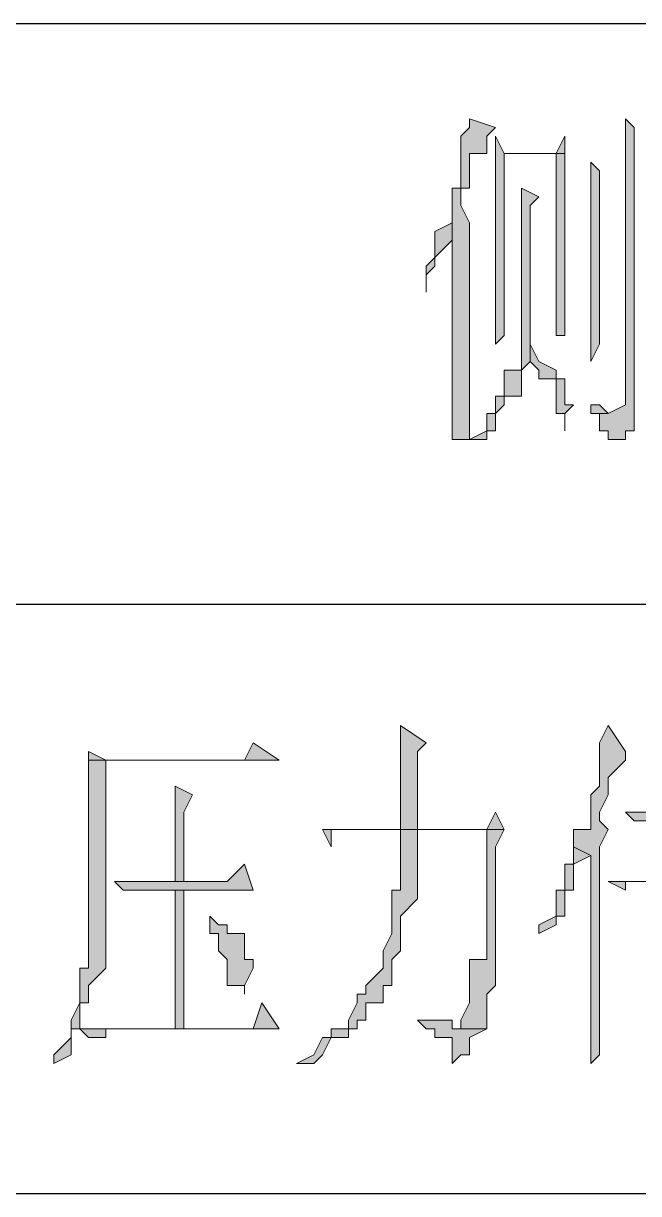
# Model space of a CAD drawing. Header units: millimetres. Extents: x 20 to 821, y 1 to 1134.
# Drawn here: x 585.09 to 597.87, y 740.3 to 764.6 of the extents above; entities that cross this region are included whole.
import ezdxf

# ---------------------------------------------------------------- set-up
doc = ezdxf.new("R2010")
doc.units = ezdxf.units.MM
doc.layers.add('1', color=7, linetype='Continuous')

msp = doc.modelspace()

# ---------------------------------------------------------------- hatches: boundary and pattern name
h = msp.add_hatch(color=0)
h.dxf.hatch_style = 2
h.paths.add_polyline_path([(594.36, 762.621732), (594.36, 762.441732), (594.18, 762.261732), (594.18, 761.181732), (594, 761.181732), (594, 756.141732), (594, 755.961732), (594.36, 755.961732), (594.36, 756.141732), (594.36, 760.461732), (594.18, 760.821732), (594.18, 761.181732), (594.36, 761.181732), (594.36, 761.901732), (594.72, 761.901732), (594.72, 762.261732), (594.9, 762.441732)])
h = msp.add_hatch(color=0)
h.dxf.hatch_style = 2
h.paths.add_polyline_path([(597.6, 762.621732), (597.6, 756.681732), (597.24, 756.501732), (596.88, 756.501732), (597.06, 756.501732), (597.06, 756.141732), (597.24, 756.141732), (597.24, 755.961732), (597.6, 755.961732), (597.6, 756.141732), (597.78, 756.141732), (597.78, 756.681732), (597.78, 762.441732)])
h = msp.add_hatch(color=0)
h.dxf.hatch_style = 2
h.paths.add_polyline_path([(594.9, 762.261732), (594.9, 757.941732), (595.08, 758.121732), (595.08, 761.901732), (596.16, 761.901732), (596.34, 761.901732), (595.08, 761.901732)])
h = msp.add_hatch(color=0)
h.dxf.hatch_style = 2
h.paths.add_polyline_path([(596.34, 762.261732), (596.16, 761.901732), (595.08, 761.901732), (596.34, 761.901732)])
h = msp.add_hatch(color=0)
h.dxf.hatch_style = 2
h.paths.add_polyline_path([(596.34, 761.901732), (596.16, 761.901732), (596.16, 758.121732), (596.34, 758.121732), (596.34, 758.301732)])
h = msp.add_hatch(color=0)
h.dxf.hatch_style = 2
h.paths.add_polyline_path([(596.88, 761.721732), (596.88, 757.581732), (597.06, 757.941732), (597.06, 761.541732)])
h = msp.add_hatch(color=0)
h.dxf.hatch_style = 2
h.paths.add_polyline_path([(595.44, 761.181732), (595.44, 757.401732), (595.08, 757.401732), (595.08, 757.221732), (595.08, 756.861732), (594.9, 756.861732), (594.9, 756.501732), (594.72, 756.501732), (594.72, 756.141732), (594.36, 755.961732), (594.72, 755.961732), (594.72, 756.141732), (594.9, 756.141732), (594.9, 756.501732), (595.08, 756.681732), (595.08, 756.861732), (595.44, 756.861732), (595.44, 757.401732), (595.62, 757.581732), (595.62, 760.821732), (595.8, 761.001732)])
h = msp.add_hatch(color=0)
h.dxf.hatch_style = 2
h.paths.add_polyline_path([(594, 760.461732), (593.64, 760.281732), (593.64, 759.741732), (593.46, 759.561732), (593.46, 759.021732), (593.46, 759.381732), (593.64, 759.561732), (593.64, 759.741732), (594, 760.101732)])
h = msp.add_hatch(color=0)
h.dxf.hatch_style = 2
h.paths.add_polyline_path([(595.62, 757.941732), (595.62, 757.581732), (595.8, 757.401732), (595.8, 757.221732), (596.16, 757.221732), (596.16, 756.501732), (596.34, 756.501732), (596.34, 756.141732), (596.34, 756.501732), (596.52, 756.681732), (596.34, 756.681732), (596.34, 756.861732), (596.34, 757.221732), (596.16, 757.221732), (596.16, 757.401732), (595.8, 757.581732)])
h = msp.add_hatch(color=0)
h.dxf.hatch_style = 2
h.paths.add_polyline_path([(596.88, 756.681732), (596.88, 756.501732), (597.24, 756.501732), (597.06, 756.681732)])
h = msp.add_hatch(color=0)
h.dxf.hatch_style = 2
h.paths.add_polyline_path([(592.92, 750.021732), (592.92, 747.861732), (593.28, 747.861732), (593.28, 749.481732), (593.46, 749.661732)])
h = msp.add_hatch(color=0)
h.dxf.hatch_style = 2
h.paths.add_polyline_path([(597.24, 750.021732), (597.06, 749.661732), (597.06, 748.761732), (596.88, 748.581732), (596.88, 747.861732), (596.52, 747.861732), (596.52, 747.501732), (596.88, 747.321732), (596.88, 743.541732), (596.88, 743.181732), (596.88, 743.001732), (597.06, 743.181732), (597.06, 747.501732), (597.24, 747.861732), (597.06, 748.041732), (597.06, 748.221732), (597.24, 748.581732), (597.24, 748.941732), (597.6, 749.301732), (597.6, 749.481732)])
h = msp.add_hatch(color=0)
h.dxf.hatch_style = 2
h.paths.add_polyline_path([(589.86, 749.661732), (589.68, 749.301732), (586.44, 749.301732), (586.44, 748.941732), (586.44, 744.981732), (586.26, 744.981732), (586.26, 744.261732), (586.08, 743.901732), (586.08, 743.541732), (585.72, 743.181732), (585.72, 743.001732), (586.08, 743.181732), (586.08, 743.721732), (586.26, 743.721732), (586.26, 744.261732), (586.44, 744.261732), (586.44, 744.621732), (586.8, 744.981732), (586.8, 749.301732), (590.4, 749.301732)])
h = msp.add_hatch(color=0)
h.dxf.hatch_style = 2
h.paths.add_polyline_path([(586.44, 749.481732), (586.44, 749.301732), (586.8, 749.301732)])
h = msp.add_hatch(color=0)
h.dxf.hatch_style = 2
h.paths.add_polyline_path([(588.24, 748.761732), (588.24, 746.781732), (588.42, 746.781732), (588.42, 748.221732), (588.6, 748.581732)])
h = msp.add_hatch(color=0)
h.dxf.hatch_style = 2
h.paths.add_polyline_path([(599.94, 748.581732), (599.76, 748.221732), (597.6, 748.221732), (597.78, 748.041732), (600.12, 748.041732)])
h = msp.add_hatch(color=0)
h.dxf.hatch_style = 2
h.paths.add_polyline_path([(594.9, 748.221732), (594.72, 747.861732), (591.3, 747.861732), (591.48, 747.501732), (591.48, 747.861732), (591.84, 747.861732), (595.08, 747.861732)])
h = msp.add_hatch(color=0)
h.dxf.hatch_style = 2
h.paths.add_polyline_path([(592.92, 747.861732), (592.92, 746.601732), (592.74, 746.601732), (592.74, 745.701732), (592.56, 745.341732), (592.56, 744.981732), (592.2, 744.621732), (592.2, 744.441732), (592.02, 744.441732), (592.02, 744.261732), (591.84, 743.901732), (591.84, 743.721732), (591.48, 743.721732), (591.48, 743.541732), (591.3, 743.541732), (591.12, 743.181732), (590.76, 743.001732), (591.12, 743.001732), (591.3, 743.181732), (591.48, 743.541732), (591.84, 743.541732), (591.84, 743.721732), (592.02, 743.721732), (592.02, 743.901732), (592.2, 743.901732), (592.2, 744.261732), (592.56, 744.261732), (592.56, 744.441732), (592.56, 744.621732), (592.74, 744.621732), (592.74, 745.161732), (592.92, 745.341732), (592.92, 746.061732), (593.28, 746.421732), (593.28, 747.861732), (594.72, 747.861732)])
h = msp.add_hatch(color=0)
h.dxf.hatch_style = 2
h.paths.add_polyline_path([(595.08, 747.861732), (592.92, 747.861732), (594.72, 747.861732), (594.72, 745.161732), (594.36, 745.161732), (594.36, 744.261732), (594.18, 743.901732), (594.18, 743.721732), (594.72, 743.721732), (594.72, 744.441732), (594.9, 744.621732), (594.9, 747.501732)])
h = msp.add_hatch(color=0)
h.dxf.hatch_style = 2
h.paths.add_polyline_path([(596.52, 747.501732), (596.52, 747.141732), (596.34, 747.141732), (596.34, 746.601732), (596.16, 746.601732), (596.16, 746.061732), (595.8, 745.881732), (595.8, 745.701732), (596.16, 745.881732), (596.16, 746.061732), (596.34, 746.061732), (596.34, 746.601732), (596.52, 746.601732), (596.52, 747.141732), (596.88, 747.321732)])
h = msp.add_hatch(color=0)
h.dxf.hatch_style = 2
h.paths.add_polyline_path([(600.12, 747.321732), (599.94, 746.781732), (597.24, 746.781732), (597.6, 746.601732), (597.6, 746.781732), (598.32, 746.781732), (600.48, 746.781732)])
h = msp.add_hatch(color=0)
h.dxf.hatch_style = 2
h.paths.add_polyline_path([(589.68, 747.141732), (589.32, 746.781732), (586.98, 746.781732), (587.16, 746.601732), (589.86, 746.601732)])
h = msp.add_hatch(color=0)
h.dxf.hatch_style = 2
h.paths.add_polyline_path([(588.24, 743.721732), (588.42, 743.721732), (588.42, 746.601732), (588.24, 746.601732)])
h = msp.add_hatch(color=0)
h.dxf.hatch_style = 2
h.paths.add_polyline_path([(588.96, 746.061732), (588.96, 745.701732), (589.14, 745.701732), (589.14, 745.341732), (589.32, 745.161732), (589.32, 744.621732), (589.68, 744.621732), (589.68, 744.441732), (589.68, 744.621732), (589.86, 744.981732), (589.86, 745.161732), (589.68, 745.161732), (589.68, 745.701732), (589.32, 745.701732), (589.32, 745.881732), (589.14, 745.881732)])
h = msp.add_hatch(color=0)
h.dxf.hatch_style = 2
h.paths.add_polyline_path([(590.04, 744.261732), (589.86, 743.721732), (586.26, 743.721732), (586.44, 743.541732), (586.8, 743.541732), (586.8, 743.721732), (590.4, 743.721732)])
h = msp.add_hatch(color=0)
h.dxf.hatch_style = 2
h.paths.add_polyline_path([(593.46, 743.901732), (593.28, 743.901732), (593.46, 743.721732), (593.64, 743.721732), (593.64, 743.541732), (594, 743.541732), (594, 743.181732), (594, 743.001732), (594.18, 743.181732), (594.36, 743.181732), (594.36, 743.541732), (594.72, 743.721732), (594, 743.721732), (594, 743.901732), (593.64, 743.901732)])

# ---------------------------------------------------------------- linework, layer by layer
at = {"layer": '1', "color": 0, "lineweight": 25}
for points in [[(557.64, 764.601732), (821.16, 764.601732)], [(557.64, 752.541732), (821.16, 752.541732)], [(557.64, 740.301732), (821.16, 740.301732)]]:
    msp.add_lwpolyline(points, dxfattribs=at)
at = {"layer": '1', "color": 0, "lineweight": 5}
for points in [[(594.36, 762.621732), (594.36, 762.441732), (594.18, 762.261732), (594.18, 761.181732), (594, 761.181732), (594, 756.141732), (594, 755.961732), (594.36, 755.961732), (594.36, 756.141732), (594.36, 760.461732), (594.18, 760.821732), (594.18, 761.181732), (594.36, 761.181732), (594.36, 761.901732), (594.72, 761.901732), (594.72, 762.261732), (594.9, 762.441732), (594.36, 762.621732)], [(597.6, 762.621732), (597.6, 756.681732), (597.24, 756.501732), (596.88, 756.501732), (597.06, 756.501732), (597.06, 756.141732), (597.24, 756.141732), (597.24, 755.961732), (597.6, 755.961732), (597.6, 756.141732), (597.78, 756.141732), (597.78, 756.681732), (597.78, 756.681732), (597.78, 762.441732), (597.6, 762.621732)], [(594.9, 762.261732), (594.9, 757.941732), (595.08, 758.121732), (595.08, 761.901732), (596.16, 761.901732), (596.34, 761.901732), (595.08, 761.901732), (594.9, 762.261732)], [(596.34, 762.261732), (596.16, 761.901732), (595.08, 761.901732), (596.34, 761.901732), (596.34, 762.261732)], [(596.34, 761.901732), (596.16, 761.901732), (596.16, 758.121732), (596.34, 758.121732), (596.34, 758.301732), (596.34, 761.901732)], [(596.88, 761.721732), (596.88, 757.581732), (597.06, 757.941732), (597.06, 761.541732), (596.88, 761.721732)], [(595.44, 761.181732), (595.44, 757.401732), (595.08, 757.401732), (595.08, 757.221732), (595.08, 756.861732), (594.9, 756.861732), (594.9, 756.501732), (594.72, 756.501732), (594.72, 756.141732), (594.36, 755.961732), (594.72, 755.961732), (594.72, 756.141732), (594.9, 756.141732), (594.9, 756.501732), (595.08, 756.681732), (595.08, 756.861732), (595.44, 756.861732), (595.44, 757.401732), (595.62, 757.581732), (595.62, 760.821732), (595.8, 761.001732), (595.44, 761.181732)], [(594, 760.461732), (593.64, 760.281732), (593.64, 759.741732), (593.46, 759.561732), (593.46, 759.021732), (593.46, 759.381732), (593.64, 759.561732), (593.64, 759.741732), (594, 760.101732), (594, 760.461732)], [(595.62, 757.941732), (595.62, 757.581732), (595.8, 757.401732), (595.8, 757.221732), (596.16, 757.221732), (596.16, 756.501732), (596.34, 756.501732), (596.34, 756.141732), (596.34, 756.501732), (596.52, 756.681732), (596.34, 756.681732), (596.34, 756.861732), (596.34, 757.221732), (596.16, 757.221732), (596.16, 757.401732), (595.8, 757.581732), (595.8, 757.581732), (595.62, 757.941732)], [(596.88, 756.681732), (596.88, 756.501732), (597.24, 756.501732), (597.06, 756.681732), (596.88, 756.681732)], [(592.92, 750.021732), (592.92, 747.861732), (593.28, 747.861732), (593.28, 749.481732), (593.46, 749.661732), (592.92, 750.021732)], [(597.24, 750.021732), (597.06, 749.661732), (597.06, 748.761732), (596.88, 748.581732), (596.88, 747.861732), (596.52, 747.861732), (596.52, 747.501732), (596.88, 747.321732), (596.88, 743.541732), (596.88, 743.181732), (596.88, 743.001732), (597.06, 743.181732), (597.06, 747.501732), (597.24, 747.861732), (597.06, 748.041732), (597.06, 748.221732), (597.24, 748.581732), (597.24, 748.941732), (597.6, 749.301732), (597.6, 749.481732), (597.24, 750.021732)], [(589.86, 749.661732), (589.68, 749.301732), (586.44, 749.301732), (586.44, 748.941732), (586.44, 744.981732), (586.26, 744.981732), (586.26, 744.261732), (586.08, 743.901732), (586.08, 743.901732), (586.08, 743.541732), (585.72, 743.181732), (585.72, 743.001732), (586.08, 743.181732), (586.08, 743.721732), (586.26, 743.721732), (586.26, 744.261732), (586.44, 744.261732), (586.44, 744.621732), (586.8, 744.981732), (586.8, 749.301732), (590.4, 749.301732), (589.86, 749.661732)], [(586.44, 749.481732), (586.44, 749.301732), (586.8, 749.301732), (586.44, 749.481732)], [(588.24, 748.761732), (588.24, 746.781732), (588.42, 746.781732), (588.42, 748.221732), (588.6, 748.581732), (588.24, 748.761732)], [(599.94, 748.581732), (599.76, 748.221732), (597.6, 748.221732), (597.78, 748.041732), (600.12, 748.041732), (599.94, 748.581732)], [(594.9, 748.221732), (594.72, 747.861732), (591.3, 747.861732), (591.48, 747.501732), (591.48, 747.861732), (591.84, 747.861732), (595.08, 747.861732), (594.9, 748.221732)], [(592.92, 747.861732), (592.92, 746.601732), (592.74, 746.601732), (592.74, 745.701732), (592.56, 745.341732), (592.56, 744.981732), (592.2, 744.621732), (592.2, 744.441732), (592.02, 744.441732), (592.02, 744.261732), (591.84, 743.901732), (591.84, 743.721732), (591.48, 743.721732), (591.48, 743.541732), (591.3, 743.541732), (591.12, 743.181732), (590.76, 743.001732), (591.12, 743.001732), (591.3, 743.181732), (591.48, 743.541732), (591.84, 743.541732), (591.84, 743.721732), (592.02, 743.721732), (592.02, 743.901732), (592.2, 743.901732), (592.2, 744.261732), (592.56, 744.261732), (592.56, 744.441732), (592.56, 744.621732), (592.74, 744.621732), (592.74, 745.161732), (592.92, 745.341732), (592.92, 746.061732), (593.28, 746.421732), (593.28, 747.861732), (594.72, 747.861732), (592.92, 747.861732)], [(595.08, 747.861732), (592.92, 747.861732), (594.72, 747.861732), (594.72, 745.161732), (594.36, 745.161732), (594.36, 744.261732), (594.18, 743.901732), (594.18, 743.721732), (594.72, 743.721732), (594.72, 744.441732), (594.9, 744.621732), (594.9, 747.501732), (595.08, 747.861732)], [(596.52, 747.501732), (596.52, 747.141732), (596.34, 747.141732), (596.34, 746.601732), (596.16, 746.601732), (596.16, 746.061732), (595.8, 745.881732), (595.8, 745.701732), (596.16, 745.881732), (596.16, 746.061732), (596.34, 746.061732), (596.34, 746.601732), (596.52, 746.601732), (596.52, 747.141732), (596.88, 747.321732), (596.52, 747.501732)], [(600.12, 747.321732), (599.94, 746.781732), (597.24, 746.781732), (597.6, 746.601732), (597.6, 746.781732), (598.32, 746.781732), (600.48, 746.781732), (600.12, 747.321732)], [(589.68, 747.141732), (589.32, 746.781732), (586.98, 746.781732), (587.16, 746.601732), (589.86, 746.601732), (589.68, 747.141732)], [(588.24, 743.721732), (588.42, 743.721732), (588.42, 746.601732), (588.24, 746.601732), (588.24, 743.721732)], [(588.96, 746.061732), (588.96, 745.701732), (589.14, 745.701732), (589.14, 745.341732), (589.32, 745.161732), (589.32, 744.621732), (589.68, 744.621732), (589.68, 744.441732), (589.68, 744.621732), (589.86, 744.981732), (589.86, 745.161732), (589.68, 745.161732), (589.68, 745.701732), (589.32, 745.701732), (589.32, 745.881732), (589.14, 745.881732), (588.96, 746.061732)], [(590.04, 744.261732), (589.86, 743.721732), (586.26, 743.721732), (586.44, 743.541732), (586.8, 743.541732), (586.8, 743.721732), (590.4, 743.721732), (590.04, 744.261732)], [(593.46, 743.901732), (593.28, 743.901732), (593.46, 743.721732), (593.64, 743.721732), (593.64, 743.541732), (594, 743.541732), (594, 743.181732), (594, 743.001732), (594.18, 743.181732), (594.36, 743.181732), (594.36, 743.541732), (594.72, 743.721732), (594, 743.721732), (594, 743.901732), (593.64, 743.901732), (593.64, 743.901732), (593.46, 743.901732)]]:
    msp.add_lwpolyline(points, dxfattribs=at)

doc.saveas('drawing.dxf')
